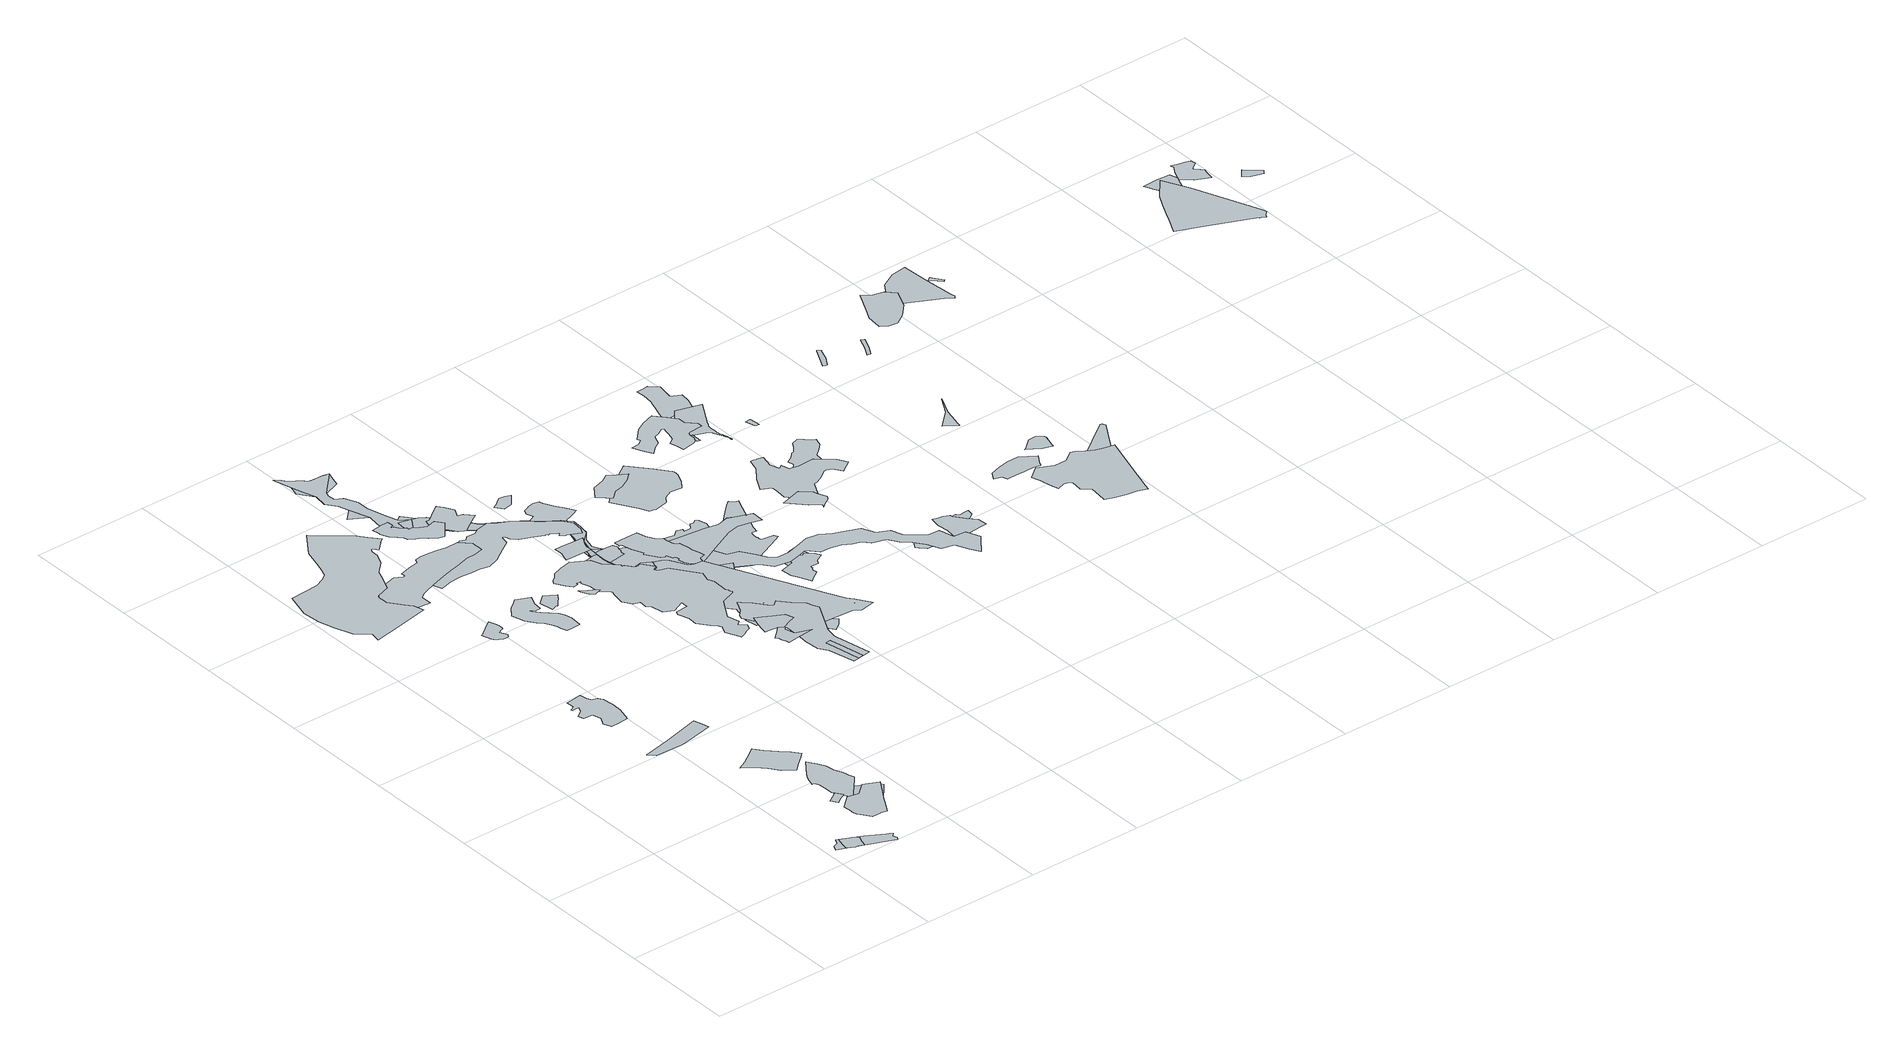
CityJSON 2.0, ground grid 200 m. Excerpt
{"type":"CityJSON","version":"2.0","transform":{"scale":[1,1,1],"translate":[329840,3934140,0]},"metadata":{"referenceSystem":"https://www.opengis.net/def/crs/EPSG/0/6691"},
"CityObjects":{
"object1":{"type":"GenericCityObject","attributes":{"prefecture":"14","disasterType":"1","areaType":"1","zoneNumber":"151-H24-47017","zoneName":"青根17","status":"0"},"geometry":[{"type":"MultiSurface","lod":"1","boundaries":[[[0,1,2,3,4,5,6,7,8,9]]]}]},
"object2":{"type":"GenericCityObject","attributes":{"prefecture":"14","disasterType":"1","areaType":"1","zoneNumber":"151-H24-47017","zoneName":"青根17","status":"0"},"geometry":[{"type":"MultiSurface","lod":"1","boundaries":[[[10,11,12,13,14,15,16,17,18,19,20,21,22]]]}]},
"object3":{"type":"GenericCityObject","attributes":{"prefecture":"14","disasterType":"1","areaType":"1","zoneNumber":"151-H24-47019","zoneName":"青根19","status":"0"},"geometry":[{"type":"MultiSurface","lod":"1","boundaries":[[[23,24,25,26,27,28,29,30,31,32,33,34,35,36,37,38,39,40,41,42,43,44,45,46,47,48,49,50,51,52]]]}]},
"object4":{"type":"GenericCityObject","attributes":{"prefecture":"14","disasterType":"1","areaType":"1","zoneNumber":"151-H24-47016","zoneName":"青根16","status":"0"},"geometry":[{"type":"MultiSurface","lod":"1","boundaries":[[[53,54,55,56,57,58,59,60,61,62]]]}]},
"object5":{"type":"GenericCityObject","attributes":{"prefecture":"14","disasterType":"1","areaType":"1","zoneNumber":"151-H24-47017","zoneName":"青根17","status":"0"},"geometry":[{"type":"MultiSurface","lod":"1","boundaries":[[[63,64,65,66,67,68,69,70]]]}]},
"object6":{"type":"GenericCityObject","attributes":{"prefecture":"14","disasterType":"1","areaType":"1","zoneNumber":"151-H24-47017","zoneName":"青根17","status":"0"},"geometry":[{"type":"MultiSurface","lod":"1","boundaries":[[[71,72,73,74,75,76,77,78,79,80,81,82,83,84,85,86,87,88]]]}]},
"object7":{"type":"GenericCityObject","attributes":{"prefecture":"14","disasterType":"1","areaType":"1","zoneNumber":"151-H24-47016","zoneName":"青根16","status":"0"},"geometry":[{"type":"MultiSurface","lod":"1","boundaries":[[[89,90,91,92,93,94,95,96,97,98,99,100,101,102,103]]]}]},
"object8":{"type":"GenericCityObject","attributes":{"prefecture":"14","disasterType":"1","areaType":"1","zoneNumber":"151-H24-47017","zoneName":"青根17","status":"0"},"geometry":[{"type":"MultiSurface","lod":"1","boundaries":[[[104,105,106,107,108,109,110,111,112,113,114,115,116,117,118,119,120,121,122,123,124,125,126,127]]]}]},
"object9":{"type":"GenericCityObject","attributes":{"prefecture":"14","disasterType":"1","areaType":"1","zoneNumber":"151-H24-47017","zoneName":"青根17","status":"0"},"geometry":[{"type":"MultiSurface","lod":"1","boundaries":[[[128,129,130,131,132,133,134,135,136,137,138,139]]]}]},
"object10":{"type":"GenericCityObject","attributes":{"prefecture":"14","disasterType":"1","areaType":"1","zoneNumber":"151-H24-47012","zoneName":"青根12","status":"0"},"geometry":[{"type":"MultiSurface","lod":"1","boundaries":[[[140,141,142,143,144,145,146,147,148,149,150,151,152,153,154,155,156,157,158,159,160,161,162,163,164,165,166,167,168,169,170,171,172,173,174,175,176,177,178,179,180,181]]]}]},
"object11":{"type":"GenericCityObject","attributes":{"prefecture":"14","disasterType":"1","areaType":"1","zoneNumber":"151-H24-47014","zoneName":"青根14","status":"0"},"geometry":[{"type":"MultiSurface","lod":"1","boundaries":[[[182,183,184,185,186,187,188,189,190,191,192,193,194,195,196,197,198,199,200,201]]]}]},
"object12":{"type":"GenericCityObject","attributes":{"prefecture":"14","disasterType":"1","areaType":"1","zoneNumber":"151-H24-47012","zoneName":"青根12","status":"0"},"geometry":[{"type":"MultiSurface","lod":"1","boundaries":[[[202,203,204,205,206,207,208,209,210,211,212,213,214,215,216,217,218,219,220,221,222,223,224,225,226,227,228,229,230,231,232,233,234,235,236,237,238,239,240]]]}]},
"object13":{"type":"GenericCityObject","attributes":{"prefecture":"14","disasterType":"1","areaType":"1","zoneNumber":"151-H24-47014","zoneName":"青根14","status":"0"},"geometry":[{"type":"MultiSurface","lod":"1","boundaries":[[[241,242,243,244,245,246,247,248,249,250,251,252,253,254,255,256,257,258,259,260,261,262,263,264,265,266,267,268,269,270]]]}]},
"object14":{"type":"GenericCityObject","attributes":{"prefecture":"14","disasterType":"1","areaType":"1","zoneNumber":"151-H24-47014","zoneName":"青根14","status":"0"},"geometry":[{"type":"MultiSurface","lod":"1","boundaries":[[[271,272,273,274,275,276,277,278,279,280,281]]]}]},
"object15":{"type":"GenericCityObject","attributes":{"prefecture":"14","disasterType":"1","areaType":"1","zoneNumber":"151-H24-47012","zoneName":"青根12","status":"0"},"geometry":[{"type":"MultiSurface","lod":"1","boundaries":[[[282,283,284,285,286,287,288,289,290,291,292,293,294,295,296,297,298,299,300,301,302,303,304,305,306,307,308,309]]]}]},
"object16":{"type":"GenericCityObject","attributes":{"prefecture":"14","disasterType":"1","areaType":"1","zoneNumber":"151-H24-47012","zoneName":"青根12","status":"0"},"geometry":[{"type":"MultiSurface","lod":"1","boundaries":[[[310,311,312,313,314,315,316,317]]]}]},
"object17":{"type":"GenericCityObject","attributes":{"prefecture":"14","disasterType":"1","areaType":"1","zoneNumber":"151-H24-47014","zoneName":"青根14","status":"0"},"geometry":[{"type":"MultiSurface","lod":"1","boundaries":[[[318,319,320,321,322,323,324,325,326,327,328]]]}]},
"object18":{"type":"GenericCityObject","attributes":{"prefecture":"14","disasterType":"1","areaType":"1","zoneNumber":"151-H24-47012","zoneName":"青根12","status":"0"},"geometry":[{"type":"MultiSurface","lod":"1","boundaries":[[[329,330,331,332,333,334,335,336,337,338,339,340,341,342,343,344,345,346,347,348,349,350,351,352,353,354,355,356,357,358,359,360,361,362,363,364,365,366,367,368,369,370,371,372,373,374,375,376,377,378,379,380,381,382,383,384]]]}]},
"object19":{"type":"GenericCityObject","attributes":{"prefecture":"14","disasterType":"1","areaType":"1","zoneNumber":"151-H24-47014","zoneName":"青根14","status":"0"},"geometry":[{"type":"MultiSurface","lod":"1","boundaries":[[[385,386,387,388,389,390,391,392,393,394,395,396,397,398,399,400,401,402,403,404,405,406,407,408,409,410,411,412,413,414,415,416,417,418,419,420,421,422,423,424,425,426,427,428,429,430,431,432,433,434,435,436,437,438,439,440,441,442,443,444,445,446,447,448,449,450,451,452,453,454,455,456,457]]]}]},
"object20":{"type":"GenericCityObject","attributes":{"prefecture":"14","disasterType":"1","areaType":"1","zoneNumber":"151-H24-47011","zoneName":"青根11","status":"0"},"geometry":[{"type":"MultiSurface","lod":"1","boundaries":[[[458,459,460,461,462,463,464,465,466,467,468,469,470,471,472,473,474,475,476,477]]]}]},
"object21":{"type":"GenericCityObject","attributes":{"prefecture":"14","disasterType":"1","areaType":"1","zoneNumber":"151-H24-47014","zoneName":"青根14","status":"0"},"geometry":[{"type":"MultiSurface","lod":"1","boundaries":[[[478,479,480,481,482,483,484,485,486,487,488,489,490,491,492,493,494]]]}]},
"object22":{"type":"GenericCityObject","attributes":{"prefecture":"14","disasterType":"1","areaType":"1","zoneNumber":"151-H24-47014","zoneName":"青根14","status":"0"},"geometry":[{"type":"MultiSurface","lod":"1","boundaries":[[[495,496,497,498,499,500,501,502,503,504,505,506,507,508,509,510,511,512,513,514,515,516,517,518,519,520,521,522,523,524]]]}]},
"object23":{"type":"GenericCityObject","attributes":{"prefecture":"14","disasterType":"1","areaType":"1","zoneNumber":"151-H24-47014","zoneName":"青根14","status":"0"},"geometry":[{"type":"MultiSurface","lod":"1","boundaries":[[[525,526,527,528,529,530,531,532,533,534,535,536,537]]]}]},
"object24":{"type":"GenericCityObject","attributes":{"prefecture":"14","disasterType":"2","areaType":"2","zoneNumber":82908,"zoneName":"上青根","status":"0"},"geometry":[{"type":"MultiSurface","lod":"1","boundaries":[[[538,539,540,541,542,543]]]}]},
"object25":{"type":"GenericCityObject","attributes":{"prefecture":"14","disasterType":"1","areaType":"1","zoneNumber":"151-H24-47014","zoneName":"青根14","status":"0"},"geometry":[{"type":"MultiSurface","lod":"1","boundaries":[[[544,545,546,547,548,549,550,551,552,553,554,555,556,557,558]]]}]},
"object26":{"type":"GenericCityObject","attributes":{"prefecture":"14","disasterType":"2","areaType":"1","zoneNumber":82908,"zoneName":"上青根","status":"0"},"geometry":[{"type":"MultiSurface","lod":"1","boundaries":[[[481,559,560,561,562,563,564,565,566,567,568,569,570,571,572,573,574,575,576,577,578,579,580,581]]]}]},
"object27":{"type":"GenericCityObject","attributes":{"prefecture":"14","disasterType":"2","areaType":"1","zoneNumber":82016,"zoneName":"茸沢","status":"0"},"geometry":[{"type":"MultiSurface","lod":"1","boundaries":[[[582,583,584,585,586,587,588,589,590,591,592,593,594,595,596,597,598,599,600,601,602,603,604,605,606,607,608,609,610,611,612,613,614,615,616,617,618,619,620,621,622,623,624,625,626,627,628,629,630,631,632,633,634,635,636,637,638,639,524,640,641,642,643,644,645,646,647,648,649,650,382,651,652,653,654,655,656,657,658,659,660,661,662,663,664,665,666,667,668,669,670,671,672,673,674,675,676,677,678,679,680,681,682,683,684,685,686,687,688,689,690]]]}]},
"object28":{"type":"GenericCityObject","attributes":{"prefecture":"14","disasterType":"1","areaType":"1","zoneNumber":"151-H24-47014","zoneName":"青根14","status":"0"},"geometry":[{"type":"MultiSurface","lod":"1","boundaries":[[[691,692,693,694,695,696,697,698,699,700]]]}]},
"object29":{"type":"GenericCityObject","attributes":{"prefecture":"14","disasterType":"1","areaType":"1","zoneNumber":"151-H24-47014","zoneName":"青根14","status":"0"},"geometry":[{"type":"MultiSurface","lod":"1","boundaries":[[[701,702,703,704,705,706,707,708,709,710,711,712,713,714,715,716]]]}]},
"object30":{"type":"GenericCityObject","attributes":{"prefecture":"14","disasterType":"1","areaType":"1","zoneNumber":"151-H24-47014","zoneName":"青根14","status":"0"},"geometry":[{"type":"MultiSurface","lod":"1","boundaries":[[[717,718,719,720,721,722,723,724,725,726]]]}]},
"object31":{"type":"GenericCityObject","attributes":{"prefecture":"14","disasterType":"1","areaType":"1","zoneNumber":"151-H24-47011","zoneName":"青根11","status":"0"},"geometry":[{"type":"MultiSurface","lod":"1","boundaries":[[[727,728,729,730,731,732,733,734,735,736]]]}]},
"object32":{"type":"GenericCityObject","attributes":{"prefecture":"14","disasterType":"1","areaType":"1","zoneNumber":"151-H24-47014","zoneName":"青根14","status":"0"},"geometry":[{"type":"MultiSurface","lod":"1","boundaries":[[[737,738,739,740,741,742,743,744]]]}]},
"object33":{"type":"GenericCityObject","attributes":{"prefecture":"14","disasterType":"1","areaType":"1","zoneNumber":"151-H24-47011","zoneName":"青根11","status":"0"},"geometry":[{"type":"MultiSurface","lod":"1","boundaries":[[[745,746,747,748,749,750,751,752,753,754,755,756,757,758,759,760,761,762,763,764,765]]]}]},
"object34":{"type":"GenericCityObject","attributes":{"prefecture":"14","disasterType":"1","areaType":"1","zoneNumber":"151-H24-47010","zoneName":"青根10","status":"0"},"geometry":[{"type":"MultiSurface","lod":"1","boundaries":[[[766,767,768,769,770,771,772,773,774,775,776,777,778,779,780,781,782,783,784,785,786,787,788,789,790,791,792,793,794,795,796,797,798,799,800]]]}]},
"object35":{"type":"GenericCityObject","attributes":{"prefecture":"14","disasterType":"1","areaType":"1","zoneNumber":"151-H24-47014","zoneName":"青根14","status":"0"},"geometry":[{"type":"MultiSurface","lod":"1","boundaries":[[[801,802,803,804,805,806,807,808,809,810,811,812,813,814,815,816]]]}]},
"object36":{"type":"GenericCityObject","attributes":{"prefecture":"14","disasterType":"2","areaType":"1","zoneNumber":82977,"zoneName":"駒入原","status":"0"},"geometry":[{"type":"MultiSurface","lod":"1","boundaries":[[[817,818,819,820,821,822,823,824,825,826,827,828,829,830,831,832,833,834,835,836,837,838,839,840,841,842,843,844,845,846,847,848,849,850,851,852,853,854,855,856,857,858,859]]]}]},
"object37":{"type":"GenericCityObject","attributes":{"prefecture":"14","disasterType":"2","areaType":"2","zoneNumber":82016,"zoneName":"茸沢","status":"0"},"geometry":[{"type":"MultiSurface","lod":"1","boundaries":[[[860,861,862,863,864,865]]]}]},
"object38":{"type":"GenericCityObject","attributes":{"prefecture":"14","disasterType":"1","areaType":"1","zoneNumber":"151-H24-47010","zoneName":"青根10","status":"0"},"geometry":[{"type":"MultiSurface","lod":"1","boundaries":[[[866,867,868,869,870,871,872,873,874,875,876,877,878,879,880,881,882,883,884,885,886,887,888,889,890,891,892,893,894,895,896,897,898]]]}]},
"object39":{"type":"GenericCityObject","attributes":{"prefecture":"14","disasterType":"2","areaType":"2","zoneNumber":82017,"zoneName":"唐沢","status":"0"},"geometry":[{"type":"MultiSurface","lod":"1","boundaries":[[[899,900,901,902,903,904,905,906,907,908,909,910,911,912,913,914,915,916,917,918,919,920,921,922,923,924,925,926,927,928,929,930,931,932,933,934,935,936,937,938,939,940,941,942,943,944,945,946,947,948,949,950,951,952,953,954,955,956,957,958,959,960,961,962,963,964,965,966,967,968,969,970,971,972,973,974,975,976,977,978,979,980,981,982,983,984,985,986,987,988,989,990,991,992,993,994,995,996,997,998,999,1000,1001,1002,1003,1004,1005,1006,1007,1008,1009,664,1010,1011,1012,1013,1014,1015,672,1016,1017,1018,677,1019,1020,1021,1022,678,681,683,1023,1024,1025,1026]]]}]},
"object40":{"type":"GenericCityObject","attributes":{"prefecture":"14","disasterType":"1","areaType":"1","zoneNumber":"151-H24-47010","zoneName":"青根10","status":"0"},"geometry":[{"type":"MultiSurface","lod":"1","boundaries":[[[1027,1028,1029,1030,1031,1032,1033,1034,1035,1036,1037,1038,1039,1040,1041,1042,1043,1044,1045,1046,1047,1048,1049,1050,1051,1052,1053,1054,1055,1056,1057,1058]]]}]},
"object41":{"type":"GenericCityObject","attributes":{"prefecture":"14","disasterType":"1","areaType":"1","zoneNumber":"151-H24-47013","zoneName":"青根13","status":"0"},"geometry":[{"type":"MultiSurface","lod":"1","boundaries":[[[1059,1060,1061,1062,1063,1064,1065,1066,1067,1068,1069,1070,1071,1072,1073,1074,1075,1076,1077,1078,1079,1080,1081,1082,1083,1084]]]}]},
"object42":{"type":"GenericCityObject","attributes":{"prefecture":"14","disasterType":"1","areaType":"1","zoneNumber":"151-H24-47013","zoneName":"青根13","status":"0"},"geometry":[{"type":"MultiSurface","lod":"1","boundaries":[[[1085,1086,1087,1088,1089,1090,1091,1092,1093,1094,1095,1096,1097,1098]]]}]},
"object43":{"type":"GenericCityObject","attributes":{"prefecture":"14","disasterType":"1","areaType":"1","zoneNumber":"151-H24-47010","zoneName":"青根10","status":"0"},"geometry":[{"type":"MultiSurface","lod":"1","boundaries":[[[1099,1100,1101,1102,1103,1104,1105,1106,1107,1108,1109,1110,1111,1112,1113]]]}]},
"object44":{"type":"GenericCityObject","attributes":{"prefecture":"14","disasterType":"1","areaType":"1","zoneNumber":"151-H24-47010","zoneName":"青根10","status":"0"},"geometry":[{"type":"MultiSurface","lod":"1","boundaries":[[[1114,1115,1116,1117,1118,1119,1120,1121,1122,1123,1124,1125,1126,1127,1128,1129,1130,1131,1132,1133,1134,1135,1136,1137,1138,1139]]]}]},
"object45":{"type":"GenericCityObject","attributes":{"prefecture":"14","disasterType":"2","areaType":"2","zoneNumber":82977,"zoneName":"駒入原","status":"0"},"geometry":[{"type":"MultiSurface","lod":"1","boundaries":[[[1140,1141,1142,1143,1144,1145,1146,1147,1148]]]}]},
"object46":{"type":"GenericCityObject","attributes":{"prefecture":"14","disasterType":"1","areaType":"1","zoneNumber":"151-H24-47010","zoneName":"青根10","status":"0"},"geometry":[{"type":"MultiSurface","lod":"1","boundaries":[[[1149,1150,1151,1152,1153,1154,1155,1156,1157,1158,1159,1160,1161]]]}]},
"object47":{"type":"GenericCityObject","attributes":{"prefecture":"14","disasterType":"1","areaType":"1","zoneNumber":"151-H24-47009","zoneName":"青根9","status":"0"},"geometry":[{"type":"MultiSurface","lod":"1","boundaries":[[[1162,1163,1164,1165,1166,1167,1168,1169,1170,1171,1172,1173,1174,1175,1176,1177,1178,1179,1180,1181]]]}]},
"object48":{"type":"GenericCityObject","attributes":{"prefecture":"14","disasterType":"1","areaType":"1","zoneNumber":"151-H24-47013","zoneName":"青根13","status":"0"},"geometry":[{"type":"MultiSurface","lod":"1","boundaries":[[[1182,1183,1184,1185,1186,1187,1188,1189,1190,1191,1192,1193,1194,1195]]]}]},
"object49":{"type":"GenericCityObject","attributes":{"prefecture":"14","disasterType":"1","areaType":"1","zoneNumber":"151-H24-47010","zoneName":"青根10","status":"0"},"geometry":[{"type":"MultiSurface","lod":"1","boundaries":[[[1196,1197,1198,1199,1200,1201,1202,1203,1204,1205,1206,1207,1208,1209,1210,1211,1212,1213,1214,1215,1216,1217,1218,1219,1220,1221,1222,1223,1224,1225,1226,1227,1228,1229,1230,1231,1232,1233,1234,1235]]]}]},
"object50":{"type":"GenericCityObject","attributes":{"prefecture":"14","disasterType":"2","areaType":"2","zoneNumber":82976,"zoneName":"口の沢","status":"0"},"geometry":[{"type":"MultiSurface","lod":"1","boundaries":[[[1236,1237,1238,1239,1240]]]}]},
"object51":{"type":"GenericCityObject","attributes":{"prefecture":"14","disasterType":"1","areaType":"1","zoneNumber":"151-H24-47009","zoneName":"青根9","status":"0"},"geometry":[{"type":"MultiSurface","lod":"1","boundaries":[[[1241,1242,1243,1244,1245,1246,1247,1248,1249,1250,1251,1252,1253,1254,1255,1256,1257,1258,1259,1260,1261,1262,1263,1264,1265,1266,1267,1268,1269,1270,1271,1272]]]}]},
"object52":{"type":"GenericCityObject","attributes":{"prefecture":"14","disasterType":"1","areaType":"1","zoneNumber":"151-H24-47008","zoneName":"青根8","status":"0"},"geometry":[{"type":"MultiSurface","lod":"1","boundaries":[[[1273,1274,1275,1276,1277,1278,1279,1280,1281,1282,1283,1284,1285,1286]]]}]},
"object53":{"type":"GenericCityObject","attributes":{"prefecture":"14","disasterType":"1","areaType":"1","zoneNumber":"151-H24-47010","zoneName":"青根10","status":"0"},"geometry":[{"type":"MultiSurface","lod":"1","boundaries":[[[1287,1288,1289,1290,1291,1292,1293,1294,1295,1296,1297,1298,1299,1300,1301,1302,1303,1304,1305,1306,1307,1308,1309,1310,1311,1312,1313,1314,1315,1316,1317]]]}]},
"object54":{"type":"GenericCityObject","attributes":{"prefecture":"14","disasterType":"1","areaType":"1","zoneNumber":"151-H24-47008","zoneName":"青根8","status":"0"},"geometry":[{"type":"MultiSurface","lod":"1","boundaries":[[[1318,1319,1320,1321,1322,1323,1324,1325,1326,1327,1328,1329,1330]]]}]},
"object55":{"type":"GenericCityObject","attributes":{"prefecture":"14","disasterType":"1","areaType":"1","zoneNumber":"151-H24-47009","zoneName":"青根9","status":"0"},"geometry":[{"type":"MultiSurface","lod":"1","boundaries":[[[1331,1332,1333,1334,1335,1336,1337,1338,1339,1340,1341,1342,1343,1344,1345,1346,1347,1348,1349,1350,1351,1352,1353,1354]]]}]},
"object56":{"type":"GenericCityObject","attributes":{"prefecture":"14","disasterType":"1","areaType":"1","zoneNumber":"151-H24-47010","zoneName":"青根10","status":"0"},"geometry":[{"type":"MultiSurface","lod":"1","boundaries":[[[1355,1356,1357,1358,1359,1360,1361,1362,1363,1364,1365,1366,1367,1368,1369,1370,1371,1372]]]}]},
"object57":{"type":"GenericCityObject","attributes":{"prefecture":"14","disasterType":"2","areaType":"2","zoneNumber":82975,"zoneName":"東野","status":"0"},"geometry":[{"type":"MultiSurface","lod":"1","boundaries":[[[1373,1374,1375,1376,1377]]]}]},
"object58":{"type":"GenericCityObject","attributes":{"prefecture":"14","disasterType":"1","areaType":"1","zoneNumber":"151-H24-47008","zoneName":"青根8","status":"0"},"geometry":[{"type":"MultiSurface","lod":"1","boundaries":[[[1378,1379,1380,1381,1382,1383,1384,1385,1386,1387,1388,1389,1390,1391,1392]]]}]},
"object59":{"type":"GenericCityObject","attributes":{"prefecture":"14","disasterType":"1","areaType":"1","zoneNumber":"151-H24-47008","zoneName":"青根8","status":"0"},"geometry":[{"type":"MultiSurface","lod":"1","boundaries":[[[1393,1394,1395,1396,1397,1398,1399,1400,1401,1402,1403,1404,1405,1406,1407,1408,1409,1410,1411,1412,1413,1414,1415,1416,1417,1418,1419,1420]]]}]},
"object60":{"type":"GenericCityObject","attributes":{"prefecture":"14","disasterType":"1","areaType":"1","zoneNumber":"151-H24-47008","zoneName":"青根8","status":"0"},"geometry":[{"type":"MultiSurface","lod":"1","boundaries":[[[1421,1422,1423,1424,1425,1426,1427,1428]]]}]},
"object61":{"type":"GenericCityObject","attributes":{"prefecture":"14","disasterType":"1","areaType":"1","zoneNumber":"151-H24-47008","zoneName":"青根8","status":"0"},"geometry":[{"type":"MultiSurface","lod":"1","boundaries":[[[1429,1430,1431,1432,1433,1434,1435,1436,1437,1438,1439,1440,1441,1442,1443,1444,1445]]]}]},
"object62":{"type":"GenericCityObject","attributes":{"prefecture":"14","disasterType":"1","areaType":"2","zoneNumber":"151-H24-47008","zoneName":"青根8","status":"0"},"geometry":[{"type":"MultiSurface","lod":"1","boundaries":[[[1446,1447,1433,1448,1442,1449]]]}]},
"object63":{"type":"GenericCityObject","attributes":{"prefecture":"14","disasterType":"2","areaType":"2","zoneNumber":82980,"zoneName":"中津1","status":"0"},"geometry":[{"type":"MultiSurface","lod":"1","boundaries":[[[1450,1451,1452,1453,1454,1455,1456,1457,1458]]]}]},
"object64":{"type":"GenericCityObject","attributes":{"prefecture":"14","disasterType":"1","areaType":"1","zoneNumber":"151-H24-47008","zoneName":"青根8","status":"0"},"geometry":[{"type":"MultiSurface","lod":"1","boundaries":[[[1459,1460,1461,1462,1463,1464,1465,1466,1467,1468]]]}]},
"object65":{"type":"GenericCityObject","attributes":{"prefecture":"14","disasterType":"2","areaType":"2","zoneNumber":82981,"zoneName":"中津2","status":"0"},"geometry":[{"type":"MultiSurface","lod":"1","boundaries":[[[1469,1470,1471,1472,1473,1474,1475,1476,1477]]]}]},
"object66":{"type":"GenericCityObject","attributes":{"prefecture":"14","disasterType":"1","areaType":"1","zoneNumber":"151-H24-47006","zoneName":"青根6","status":"0"},"geometry":[{"type":"MultiSurface","lod":"1","boundaries":[[[1478,1479,1480,1481,1482,1483,1484,1485,1486,1487,1488,1489,1490,1491]]]}]},
"object67":{"type":"GenericCityObject","attributes":{"prefecture":"14","disasterType":"1","areaType":"1","zoneNumber":"151-H24-47006","zoneName":"青根6","status":"0"},"geometry":[{"type":"MultiSurface","lod":"1","boundaries":[[[1492,1493,1494,1495,1496,1497,1498,1499,1500,1501,1502,1503,1504,1505,1506,1507]]]}]},
"object68":{"type":"GenericCityObject","attributes":{"prefecture":"14","disasterType":"2","areaType":"2","zoneNumber":82978,"zoneName":"横山","status":"0"},"geometry":[{"type":"MultiSurface","lod":"1","boundaries":[[[1508,1509,1510,1511,1512,1513,1514]]]}]},
"object69":{"type":"GenericCityObject","attributes":{"prefecture":"14","disasterType":"1","areaType":"1","zoneNumber":"151-H24-47005","zoneName":"青根5","status":"0"},"geometry":[{"type":"MultiSurface","lod":"1","boundaries":[[[1515,1516,1517,1518,1519,1520,1521,1522,1523,1524,1525,1526,1527,1528,1529,1530,1531,1532,1533,1534,1535]]]}]},
"object70":{"type":"GenericCityObject","attributes":{"prefecture":"14","disasterType":"1","areaType":"1","zoneNumber":"151-H24-47005","zoneName":"青根5","status":"0"},"geometry":[{"type":"MultiSurface","lod":"1","boundaries":[[[1536,1537,1538,1539,1540,1541,1542,1543,1544,1545,1546,1547]]]}]},
"object71":{"type":"GenericCityObject","attributes":{"prefecture":"14","disasterType":"1","areaType":"1","zoneNumber":"151-H24-47005","zoneName":"青根5","status":"0"},"geometry":[{"type":"MultiSurface","lod":"1","boundaries":[[[1548,1549,1550,1551,1552,1553,1554,1555,1556,1557,1558,1559,1560,1561,1562,1563]]]}]},
"object72":{"type":"GenericCityObject","attributes":{"prefecture":"14","disasterType":"2","areaType":"2","zoneNumber":82019,"zoneName":"平丸沢","status":"0"},"geometry":[{"type":"MultiSurface","lod":"1","boundaries":[[[1564,1565,1566,1567,1568,1569,1570]]]}]}
},
"vertices":[
[266,42,0],[257,47,0],[253,49,0],[238,56,0],[234,42,0],[232,31,0],[245,25,0],[249,24,0],[259,20,0],[261,30,0],
[306,12,0],[311,17,0],[307,20,0],[303,23,0],[273,39,0],[234,58,0],[229,49,0],[221,46,0],[217,37,0],[263,18,0],[297,5,0],[306,1,0],[309,5,0],
[191,580,0],[190,581,0],[189,584,0],[188,585,0],[186,599,0],[184,599,0],[176,598,0],[173,598,0],[158,595,0],[159,581,0],[151,578,0],[152,575,0],[164,576,0],[159,565,0],[148,557,0],[151,548,0],[167,547,0],[171,532,0],[164,518,0],[169,505,0],[182,505,0],[191,506,0],[195,506,0],[201,507,0],[203,514,0],[207,531,0],[208,550,0],[208,552,0],[205,569,0],[201,576,0],
[270,411,0],[280,413,0],[277,425,0],[273,439,0],[264,437,0],[210,423,0],[161,413,0],[172,402,0],[218,400,0],[229,402,0],
[312,140,0],[320,145,0],[313,157,0],[305,151,0],[303,150,0],[294,144,0],[301,133,0],[310,139,0],
[359,149,0],[340,132,0],[320,136,0],[300,119,0],[301,109,0],[301,102,0],[301,101,0],[301,97,0],[302,92,0],[303,91,0],[316,72,0],[332,72,0],[333,72,0],[343,70,0],[348,79,0],[362,103,0],[363,104,0],[384,137,0],
[265,285,0],[278,270,0],[290,254,0],[308,240,0],[320,251,0],[334,263,0],[338,266,0],[342,270,0],[332,284,0],[318,296,0],[303,313,0],[292,326,0],[284,320,0],[261,305,0],[247,298,0],
[348,221,0],[342,234,0],[332,248,0],[323,236,0],[312,222,0],[309,217,0],[306,211,0],[305,208,0],[304,205,0],[301,195,0],[305,196,0],[307,193,0],[309,187,0],[310,177,0],[310,161,0],[316,147,0],[327,131,0],[334,139,0],[357,165,0],[363,172,0],[359,182,0],[358,187,0],[356,194,0],[351,206,0],
[371,139,0],[347,153,0],[325,151,0],[328,135,0],[328,130,0],[330,120,0],[338,120,0],[346,112,0],[359,99,0],[365,107,0],[372,114,0],[383,128,0],
[216,1105,0],[224,1111,0],[210,1129,0],[200,1142,0],[144,1190,0],[115,1150,0],[108,1122,0],[104,1109,0],[97,1090,0],[89,1084,0],[84,1082,0],[71,1076,0],[20,1072,0],[8,1029,0],[11,998,0],[18,970,0],[30,941,0],[51,923,0],[48,905,0],[97,914,0],[141,922,0],[151,924,0],[147,942,0],[137,953,0],[121,975,0],[121,980,0],[120,991,0],[122,995,0],[124,997,0],[147,1005,0],[158,1030,0],[164,1045,0],[182,1063,0],[191,1082,0],[191,1095,0],[193,1099,0],[195,1101,0],[200,1095,0],[203,1092,0],[209,1098,0],[210,1099,0],[216,1104,0],
[206,794,0],[200,807,0],[208,810,0],[210,811,0],[211,814,0],[211,817,0],[211,821,0],[209,828,0],[206,838,0],[200,835,0],[180,820,0],[180,819,0],[175,817,0],[180,801,0],[182,797,0],[185,794,0],[187,792,0],[194,789,0],[196,788,0],[203,789,0],
[253,1037,0],[239,1038,0],[227,1036,0],[224,1028,0],[206,1025,0],[187,1020,0],[188,1013,0],[185,1012,0],[171,1019,0],[155,1015,0],[130,1003,0],[118,988,0],[114,978,0],[128,958,0],[137,943,0],[138,943,0],[144,935,0],[171,933,0],[171,952,0],[179,958,0],[190,962,0],[202,966,0],[205,968,0],[206,968,0],[223,973,0],[238,978,0],[242,979,0],[249,981,0],[257,983,0],[271,986,0],[290,992,0],[305,992,0],[321,996,0],[321,1006,0],[321,1007,0],[321,1017,0],[305,1033,0],[285,1033,0],[268,1035,0],
[289,832,0],[290,835,0],[296,849,0],[273,859,0],[267,855,0],[254,845,0],[242,829,0],[249,807,0],[259,791,0],[268,782,0],[273,773,0],[277,765,0],[278,756,0],[282,747,0],[292,747,0],[296,747,0],[300,747,0],[306,747,0],[307,756,0],[308,768,0],[305,781,0],[301,790,0],[290,801,0],[281,809,0],[273,819,0],[272,823,0],[280,818,0],[284,817,0],[288,818,0],[289,828,0],
[322,819,0],[323,819,0],[331,830,0],[312,842,0],[296,828,0],[298,819,0],[299,814,0],[301,804,0],[312,809,0],[313,807,0],[319,815,0],
[277,1106,0],[272,1106,0],[271,1111,0],[263,1116,0],[258,1125,0],[253,1127,0],[260,1130,0],[259,1141,0],[246,1140,0],[238,1139,0],[228,1138,0],[230,1125,0],[230,1123,0],[236,1109,0],[245,1100,0],[251,1095,0],[253,1086,0],[263,1080,0],[271,1076,0],[279,1069,0],[291,1060,0],[301,1058,0],[307,1066,0],[313,1073,0],[324,1086,0],[314,1099,0],[298,1094,0],[288,1100,0],
[286,1116,0],[291,1125,0],[270,1129,0],[269,1119,0],[269,1112,0],[268,1102,0],[275,1098,0],[280,1107,0],
[386,802,0],[381,807,0],[375,810,0],[374,811,0],[362,819,0],[362,814,0],[367,805,0],[369,802,0],[371,801,0],[377,796,0],[388,800,0],
[371,1045,0],[350,1041,0],[341,1035,0],[325,1036,0],[319,1030,0],[310,1034,0],[300,1027,0],[284,1021,0],[261,1012,0],[241,1001,0],[220,988,0],[200,979,0],[203,970,0],[205,964,0],[206,962,0],[209,952,0],[230,957,0],[250,959,0],[269,957,0],[286,956,0],[301,953,0],[321,960,0],[344,976,0],[362,987,0],[364,1000,0],[367,1003,0],[367,1002,0],[370,998,0],[372,991,0],[381,982,0],[402,973,0],[418,965,0],[420,967,0],[423,963,0],[426,965,0],[432,961,0],[436,957,0],[439,957,0],[437,954,0],[434,952,0],[442,946,0],[443,946,0],[453,941,0],[465,936,0],[470,945,0],[472,964,0],[464,977,0],[455,986,0],[446,991,0],[443,993,0],[437,997,0],[435,998,0],[424,1011,0],[411,1019,0],[400,1028,0],[385,1035,0],
[435,851,0],[428,871,0],[400,887,0],[380,882,0],[363,876,0],[358,869,0],[350,863,0],[346,857,0],[356,841,0],[363,831,0],[372,833,0],[372,837,0],[375,836,0],[378,835,0],[379,836,0],[380,836,0],[378,832,0],[383,817,0],[384,799,0],[398,785,0],[399,784,0],[397,779,0],[393,755,0],[403,740,0],[413,737,0],[414,737,0],[413,723,0],[419,718,0],[423,696,0],[439,687,0],[461,697,0],[461,693,0],[460,687,0],[461,684,0],[439,682,0],[436,676,0],[442,657,0],[441,640,0],[455,622,0],[462,617,0],[466,609,0],[463,601,0],[460,594,0],[467,580,0],[471,569,0],[480,573,0],[486,576,0],[495,580,0],[498,589,0],[488,599,0],[495,604,0],[489,625,0],[510,660,0],[536,670,0],[538,673,0],[536,676,0],[536,680,0],[533,682,0],[534,710,0],[529,721,0],[534,738,0],[506,779,0],[502,782,0],[488,787,0],[485,793,0],[493,796,0],[478,817,0],[473,814,0],[467,815,0],[458,829,0],[454,829,0],[455,833,0],[446,841,0],
[342,1128,0],[334,1123,0],[322,1114,0],[311,1106,0],[305,1107,0],[303,1099,0],[302,1082,0],[316,1067,0],[324,1056,0],[325,1055,0],[333,1051,0],[336,1049,0],[350,1059,0],[364,1068,0],[372,1073,0],[359,1086,0],[350,1089,0],[351,1091,0],[357,1103,0],[349,1119,0],
[540,516,0],[542,516,0],[565,518,0],[539,528,0],[537,534,0],[534,545,0],[538,548,0],[529,555,0],[522,548,0],[515,542,0],[508,535,0],[511,534,0],[512,533,0],[513,525,0],[516,519,0],[517,513,0],[527,514,0],
[449,837,0],[445,850,0],[444,863,0],[445,878,0],[438,877,0],[420,874,0],[410,873,0],[414,857,0],[409,840,0],[418,826,0],[427,813,0],[431,814,0],[437,802,0],[434,800,0],[441,784,0],[458,770,0],[479,776,0],[476,782,0],[484,785,0],[482,788,0],[487,793,0],[491,793,0],[494,803,0],[495,805,0],[496,810,0],[481,818,0],[466,815,0],[460,811,0],[458,811,0],[452,823,0],
[448,909,0],[457,925,0],[433,926,0],[432,926,0],[416,927,0],[406,927,0],[406,912,0],[403,904,0],[400,894,0],[410,894,0],[425,894,0],[447,893,0],[446,902,0],
[571,462,0],[567,478,0],[558,477,0],[562,461,0],[570,415,0],[579,416,0],
[545,554,0],[551,556,0],[564,561,0],[560,575,0],[543,584,0],[529,592,0],[517,597,0],[512,580,0],[509,568,0],[507,558,0],[519,557,0],[530,554,0],[535,551,0],[536,550,0],[544,553,0],
[539,521,0],[537,499,0],[539,474,0],[549,459,0],[560,413,0],[592,418,0],[580,480,0],[579,484,0],[583,504,0],[612,559,0],[607,567,0],[603,579,0],[586,595,0],[572,612,0],[562,604,0],[558,607,0],[541,630,0],[529,642,0],[525,645,0],[515,625,0],[506,616,0],[503,608,0],[540,545,0],
[213,1282,0],[220,1260,0],[217,1237,0],[230,1220,0],[235,1204,0],[247,1167,0],[244,1147,0],[244,1125,0],[265,1101,0],[303,1077,0],[317,1067,0],[337,1050,0],[349,1040,0],[368,1028,0],[386,1017,0],[399,1005,0],[416,992,0],[434,983,0],[448,973,0],[454,958,0],[448,940,0],[444,920,0],[440,900,0],[436,880,0],[436,859,0],[439,840,0],[443,819,0],[449,799,0],[465,749,0],[481,732,0],[495,688,0],[491,673,0],[496,652,0],[512,631,0],[508,615,0],[504,599,0],[508,579,0],[525,570,0],[543,561,0],[549,548,0],[549,536,0],[548,530,0],[549,526,0],[644,520,0],[655,512,0],[681,517,0],[665,542,0],[657,552,0],[555,764,0],[547,765,0],[541,765,0],[533,769,0],[518,797,0],[510,804,0],[494,810,0],[468,807,0],[460,808,0],[453,814,0],[448,840,0],[444,860,0],[445,879,0],[447,899,0],[452,917,0],[470,933,0],[473,951,0],[475,968,0],[461,982,0],[441,995,0],[426,1008,0],[394,1031,0],[377,1040,0],[362,1050,0],[349,1068,0],[326,1080,0],[322,1089,0],[320,1103,0],[312,1115,0],[302,1121,0],[292,1124,0],[275,1134,0],[268,1153,0],[264,1169,0],[259,1189,0],[259,1210,0],[249,1232,0],[237,1239,0],[236,1252,0],[239,1260,0],[251,1273,0],[267,1289,0],[274,1296,0],[271,1297,0],[269,1297,0],[266,1298,0],[263,1299,0],[258,1299,0],[249,1299,0],[247,1299,0],[241,1300,0],[240,1300,0],[238,1300,0],[237,1301,0],[233,1305,0],[224,1313,0],[214,1320,0],[208,1328,0],[203,1332,0],[199,1336,0],[207,1305,0],
[547,589,0],[555,595,0],[554,619,0],[532,636,0],[526,618,0],[522,603,0],[519,594,0],[525,591,0],[537,581,0],[545,587,0],
[467,851,0],[477,852,0],[476,858,0],[479,863,0],[480,868,0],[482,873,0],[479,881,0],[469,882,0],[465,882,0],[455,883,0],[442,881,0],[440,876,0],[441,866,0],[441,855,0],[443,848,0],[463,850,0],
[613,515,0],[606,522,0],[603,526,0],[596,534,0],[583,529,0],[575,518,0],[581,510,0],[586,504,0],[593,496,0],[605,505,0],
[438,1070,0],[441,1073,0],[447,1081,0],[438,1084,0],[428,1085,0],[420,1080,0],[416,1077,0],[407,1072,0],[417,1059,0],[432,1062,0],
[538,734,0],[533,734,0],[523,734,0],[518,723,0],[533,721,0],[541,721,0],[547,720,0],[540,734,0],
[487,984,0],[496,988,0],[485,1007,0],[484,1009,0],[477,1019,0],[472,1031,0],[471,1032,0],[468,1040,0],[458,1043,0],[454,1042,0],[448,1041,0],[445,1039,0],[436,1035,0],[433,1028,0],[437,1016,0],[424,1009,0],[429,999,0],[429,983,0],[434,982,0],[450,971,0],[462,975,0],
[528,883,0],[527,884,0],[517,884,0],[510,884,0],[485,884,0],[486,874,0],[489,874,0],[494,855,0],[502,836,0],[499,833,0],[514,811,0],[520,808,0],[522,810,0],[527,798,0],[531,798,0],[533,790,0],[530,789,0],[532,778,0],[538,769,0],[554,760,0],[557,770,0],[558,773,0],[568,775,0],[566,785,0],[563,797,0],[562,806,0],[559,822,0],[552,826,0],[549,841,0],[549,847,0],[546,848,0],[538,855,0],[538,856,0],[531,869,0],[528,882,0],
[542,740,0],[542,739,0],[542,736,0],[542,729,0],[543,726,0],[550,720,0],[557,716,0],[562,719,0],[574,711,0],[579,719,0],[582,723,0],[587,731,0],[569,739,0],[561,745,0],[552,745,0],[545,750,0],
[472,742,0],[476,738,0],[478,735,0],[482,732,0],[489,729,0],[530,749,0],[550,759,0],[571,769,0],[592,779,0],[613,789,0],[634,799,0],[654,803,0],[674,800,0],[694,793,0],[695,816,0],[676,823,0],[656,830,0],[636,825,0],[616,829,0],[596,832,0],[576,834,0],[556,836,0],[523,841,0],[436,900,0],[435,898,0],[434,894,0],[434,887,0],[434,884,0],[433,876,0],[433,872,0],[433,868,0],[435,860,0],[436,854,0],[437,845,0],[438,837,0],[439,832,0],[440,829,0],[442,822,0],[444,819,0],[448,806,0],[448,803,0],[451,794,0],[462,768,0],
[659,533,0],[642,541,0],[636,532,0],[656,527,0],[664,514,0],[671,515,0],
[616,855,0],[610,851,0],[604,853,0],[597,843,0],[585,843,0],[586,848,0],[576,851,0],[567,844,0],[558,845,0],[548,847,0],[547,845,0],[545,842,0],[544,838,0],[542,833,0],[539,824,0],[551,822,0],[561,820,0],[564,810,0],[577,809,0],[581,811,0],[588,798,0],[601,794,0],[610,793,0],[610,795,0],[617,802,0],[618,802,0],[622,803,0],[632,803,0],[627,814,0],[619,817,0],[618,819,0],[624,839,0],[620,852,0],
[202,1286,0],[220,1261,0],[217,1238,0],[230,1221,0],[237,1204,0],[218,1185,0],[247,1168,0],[247,1147,0],[249,1125,0],[276,1111,0],[285,1102,0],[305,1078,0],[319,1060,0],[335,1050,0],[347,1040,0],[366,1027,0],[385,1018,0],[397,1006,0],[415,992,0],[432,981,0],[446,973,0],[453,958,0],[448,941,0],[442,922,0],[435,902,0],[433,882,0],[433,860,0],[436,840,0],[442,820,0],[452,799,0],[476,801,0],[484,777,0],[493,770,0],[493,766,0],[509,740,0],[550,739,0],[569,728,0],[578,724,0],[594,715,0],[589,718,0],[615,703,0],[629,685,0],[656,680,0],[674,685,0],[692,690,0],[707,672,0],[724,671,0],[742,667,0],[757,659,0],[771,654,0],[781,643,0],[804,636,0],[815,619,0],[829,605,0],[842,588,0],[852,566,0],[873,560,0],[883,539,0],[892,522,0],[912,547,0],[918,554,0],[908,577,0],[886,579,0],[880,605,0],[859,606,0],[845,618,0],[831,632,0],[824,651,0],[804,661,0],[794,683,0],[772,691,0],[753,699,0],[734,710,0],[713,713,0],[690,706,0],[669,701,0],[647,701,0],[636,712,0],[628,728,0],[614,750,0],[594,755,0],[579,792,0],[555,770,0],[549,780,0],[548,795,0],[523,813,0],[502,825,0],[476,835,0],[466,843,0],[462,864,0],[464,878,0],[453,899,0],[457,917,0],[471,934,0],[474,960,0],[462,984,0],[441,997,0],[426,1010,0],[414,1019,0],[393,1032,0],[377,1042,0],[362,1051,0],[348,1069,0],[330,1078,0],[325,1099,0],[320,1100,0],[298,1122,0],[283,1142,0],[270,1133,0],[263,1150,0],[263,1170,0],[257,1212,0],[248,1232,0],[235,1239,0],[234,1257,0],[266,1269,0],[271,1288,0],[272,1297,0],[268,1298,0],[265,1299,0],[257,1298,0],[256,1297,0],[255,1297,0],[253,1298,0],[232,1306,0],[213,1321,0],[212,1322,0],[208,1306,0],
[634,824,0],[591,829,0],[570,819,0],[572,801,0],[563,794,0],[578,760,0],[584,737,0],[571,726,0],[606,708,0],[628,718,0],[628,719,0],[675,740,0],[684,744,0],[681,750,0],[660,753,0],[659,755,0],[659,761,0],[658,761,0],[658,769,0],[659,775,0],[659,776,0],[661,777,0],[664,777,0],[669,776,0],[669,778,0],[670,782,0],[671,785,0],[671,786,0],[679,806,0],[679,807,0],[683,818,0],[657,831,0],
[680,681,0],[675,685,0],[664,682,0],[656,682,0],[656,676,0],[631,670,0],[633,651,0],[639,638,0],[643,630,0],[648,620,0],[656,626,0],[660,629,0],[668,634,0],[668,638,0],[667,641,0],[669,645,0],[670,646,0],[670,647,0],[671,651,0],[684,650,0],[688,657,0],[702,665,0],[701,668,0],[697,674,0],[692,678,0],[685,685,0],
[679,673,0],[686,676,0],[692,679,0],[689,689,0],[686,696,0],[683,705,0],[673,703,0],[667,701,0],[654,701,0],[644,701,0],[646,682,0],[647,671,0],[648,661,0],[667,666,0],
[590,995,0],[605,1003,0],[619,1015,0],[611,1020,0],[610,1020,0],[603,1024,0],[594,1030,0],[590,1033,0],[577,1025,0],[555,1018,0],[540,997,0],[547,991,0],[552,986,0],[560,979,0],[573,991,0],
[674,968,0],[674,970,0],[675,973,0],[674,976,0],[673,978,0],[673,979,0],[669,984,0],[655,1002,0],[626,1036,0],[608,1024,0],[597,1016,0],[585,1006,0],[571,995,0],[559,985,0],[548,974,0],[572,933,0],[579,919,0],[581,918,0],[583,917,0],[588,916,0],[590,915,0],[613,920,0],[621,931,0],[636,939,0],[656,936,0],[666,950,0],
[694,808,0],[675,813,0],[655,811,0],[635,812,0],[634,804,0],[654,807,0],[674,805,0],[694,803,0],[694,806,0],
[638,800,0],[661,802,0],[676,798,0],[683,816,0],[695,846,0],[699,855,0],[692,857,0],[688,861,0],[686,864,0],[678,857,0],[665,845,0],[656,836,0],[627,808,0],
[804,774,0],[807,778,0],[808,780,0],[809,781,0],[809,782,0],[803,794,0],[803,795,0],[800,804,0],[784,819,0],[748,809,0],[767,788,0],[773,781,0],[787,772,0],[788,771,0],[789,770,0],[789,768,0],[789,766,0],[788,764,0],[787,763,0],[793,768,0],
[827,587,0],[836,579,0],[838,578,0],[847,578,0],[848,579,0],[852,579,0],[856,581,0],[865,586,0],[854,600,0],[847,613,0],[837,613,0],[831,604,0],[828,600,0],[823,592,0],
[759,1097,0],[744,1114,0],[723,1107,0],[706,1098,0],[687,1079,0],[689,1073,0],[681,1067,0],[667,1066,0],[673,1053,0],[677,1044,0],[682,1034,0],[694,1045,0],[706,1052,0],[712,1068,0],[721,1071,0],[732,1077,0],[733,1078,0],[735,1077,0],[736,1074,0],[735,1070,0],[733,1061,0],[729,1047,0],[718,1039,0],[722,1026,0],[724,1014,0],[733,1016,0],[734,1016,0],[739,1017,0],[745,1018,0],[749,1019,0],[752,1022,0],[753,1024,0],[755,1028,0],[756,1039,0],[757,1043,0],[761,1045,0],[784,1046,0],[784,1055,0],[770,1070,0],[770,1082,0],
[758,1017,0],[759,1036,0],[751,1036,0],[753,1019,0],[755,1018,0],
[802,923,0],[792,925,0],[789,925,0],[787,926,0],[784,926,0],[780,926,0],[774,905,0],[757,884,0],[744,859,0],[760,851,0],[760,843,0],[759,821,0],[776,799,0],[803,796,0],[815,819,0],[822,821,0],[835,827,0],[849,837,0],[853,838,0],[861,834,0],[871,819,0],[879,825,0],[884,828,0],[892,834,0],[883,850,0],[857,873,0],[828,871,0],[816,874,0],[813,874,0],[809,889,0],[802,885,0],[796,901,0],
[935,574,0],[945,575,0],[943,591,0],[931,605,0],[918,622,0],[918,626,0],[908,630,0],[901,632,0],[891,635,0],[887,616,0],[889,597,0],[888,582,0],[888,569,0],[912,572,0],
[797,990,0],[797,992,0],[797,995,0],[796,999,0],[796,1000,0],[794,1005,0],[793,1009,0],[792,1013,0],[791,1016,0],[791,1019,0],[791,1023,0],[791,1028,0],[791,1032,0],[791,1035,0],[792,1040,0],[794,1043,0],[796,1048,0],[822,1091,0],[779,1103,0],[745,1061,0],[744,1040,0],[760,1034,0],[761,1034,0],[781,1026,0],[784,1024,0],[786,1019,0],[795,999,0],[796,995,0],[796,992,0],[796,989,0],[796,990,0],
[926,623,0],[917,622,0],[921,612,0],[922,610,0],[924,606,0],[928,601,0],[937,603,0],[945,609,0],[947,619,0],[937,619,0],[934,619,0],[929,619,0],[927,621,0],
[846,857,0],[852,857,0],[865,858,0],[868,878,0],[879,887,0],[889,897,0],[893,910,0],[885,916,0],[879,922,0],[871,928,0],[859,924,0],[854,915,0],[846,906,0],[841,904,0],[834,897,0],[823,890,0],[825,880,0],[817,871,0],[825,863,0],[829,859,0],[830,857,0],[832,854,0],[834,851,0],[843,855,0],
[784,1094,0],[807,1095,0],[807,1097,0],[812,1112,0],[815,1129,0],[798,1138,0],[803,1166,0],[789,1180,0],[779,1178,0],[778,1178,0],[768,1177,0],[770,1163,0],[767,1144,0],[766,1141,0],[761,1126,0],[756,1110,0],[751,1093,0],[761,1093,0],
[853,995,0],[851,1014,0],[842,1013,0],[846,997,0],[849,996,0],
[1115,659,0],[1120,667,0],[1096,684,0],[1075,684,0],[1058,681,0],[1038,674,0],[1030,661,0],[1040,658,0],[1043,658,0],[1046,648,0],[1063,649,0],[1079,648,0],[1095,648,0],[1107,645,0],[1112,654,0],
[1174,639,0],[1171,642,0],[1163,644,0],[1145,632,0],[1124,632,0],[1097,644,0],[1077,629,0],[1082,610,0],[1082,609,0],[1086,590,0],[1089,581,0],[1102,585,0],[1108,584,0],[1115,580,0],[1113,559,0],[1127,548,0],[1123,516,0],[1123,515,0],[1138,509,0],[1157,504,0],[1175,501,0],[1191,495,0],[1193,505,0],[1213,570,0],[1227,618,0],[1210,622,0],[1197,626,0],[1184,633,0],
[1085,819,0],[1091,844,0],[1107,877,0],[1089,846,0],[1069,827,0],[1061,820,0],[1082,804,0],[1084,814,0],
[1145,710,0],[1139,710,0],[1137,710,0],[1135,708,0],[1130,704,0],[1124,699,0],[1118,694,0],[1116,693,0],[1138,679,0],[1155,674,0],[1155,677,0],[1156,680,0],[1157,684,0],[1159,691,0],[1162,700,0],[1160,702,0],[1151,710,0],
[1148,703,0],[1134,707,0],[1144,694,0],[1161,696,0],
[1032,1055,0],[1043,1071,0],[1050,1090,0],[1051,1091,0],[1045,1095,0],[1044,1094,0],[1035,1076,0],[1026,1058,0],[1030,1056,0],
[1226,629,0],[1251,669,0],[1249,674,0],[1246,675,0],[1208,648,0],[1182,629,0],[1174,624,0],[1191,610,0],[1207,595,0],[1212,604,0],
[1101,1037,0],[1111,1054,0],[1119,1072,0],[1119,1073,0],[1114,1076,0],[1113,1075,0],[1106,1057,0],[1096,1039,0],[1098,1038,0],
[1210,1095,0],[1223,1109,0],[1225,1113,0],[1236,1139,0],[1223,1154,0],[1202,1159,0],[1189,1169,0],[1171,1133,0],[1161,1114,0],[1159,1096,0],[1158,1086,0],[1170,1079,0],[1185,1076,0],[1203,1088,0],
[1296,1078,0],[1296,1079,0],[1297,1079,0],[1295,1088,0],[1291,1136,0],[1288,1186,0],[1261,1182,0],[1235,1168,0],[1215,1138,0],[1207,1121,0],[1252,1098,0],[1286,1081,0],[1288,1080,0],[1293,1076,0],[1294,1075,0],[1295,1078,0],
[1313,1122,0],[1301,1138,0],[1299,1141,0],[1292,1135,0],[1296,1134,0],[1309,1119,0],[1311,1121,0],
[1797,960,0],[1798,961,0],[1799,961,0],[1800,962,0],[1798,969,0],[1797,971,0],[1755,1075,0],[1752,1083,0],[1730,1127,0],[1702,1093,0],[1691,1073,0],[1681,1052,0],[1673,1036,0],[1659,1008,0],[1705,988,0],[1781,956,0],[1781,955,0],[1786,953,0],[1789,951,0],[1790,950,0],[1792,955,0],
[1750,1106,0],[1754,1115,0],[1750,1129,0],[1727,1131,0],[1701,1130,0],[1705,1121,0],[1707,1116,0],[1711,1107,0],[1713,1104,0],[1732,1094,0],[1744,1092,0],[1748,1101,0],
[1797,1098,0],[1799,1107,0],[1795,1112,0],[1788,1118,0],[1788,1121,0],[1800,1130,0],[1798,1138,0],[1788,1141,0],[1783,1142,0],[1767,1147,0],[1768,1140,0],[1761,1130,0],[1753,1111,0],[1770,1096,0],[1794,1084,0],[1796,1094,0],
[1866,1050,0],[1851,1063,0],[1842,1072,0],[1830,1058,0],[1841,1050,0],[1861,1043,0],[1863,1046,0]
]}
